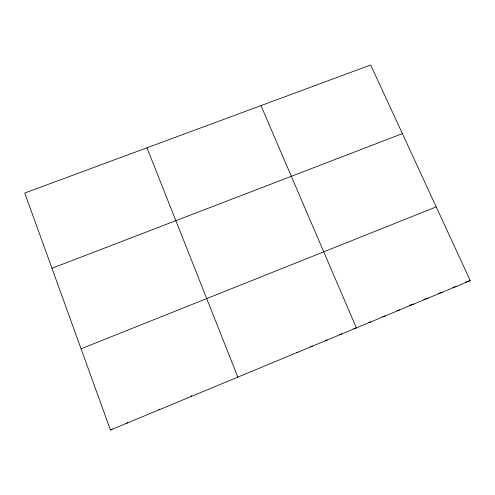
<?xml version="1.0" encoding="UTF-8"?>
<svg xmlns="http://www.w3.org/2000/svg" width="495" height="495" viewBox="0 0 495 495"><rect width="100%" height="100%" fill="white"/><g stroke="black" fill="none" stroke-linecap="round" stroke-linejoin="round"><path stroke-width="0.74" d="M190.705 396.687L191.59 395.511M158.858 409.91L159.805 409.105M126.664 423.275L127.84 422.458M110.434 430.013L470.25 280.634L370.693 64.987L24.75 193.038L110.434 430.013L112.167 428.88M81.069 348.802L436.206 206.898M51.956 268.29L402.379 133.625M465.418 282.15L470.25 280.634M452.671 287.546L456.266 286.438M438.149 293.498L442.214 292.273M423.85 299.382L428.095 298.139M409.439 305.297L413.9 304.029M396.866 310.712L399.632 309.95M382.381 316.664L385.296 315.903M368.88 322.381L370.885 321.886M353.579 328.55L356.4 327.9L260.989 105.596M339.31 334.465L341.847 333.939M325.203 340.374L327.214 340.015M310.328 346.432L312.506 346.123M296.499 352.372L297.73 352.254M146.978 147.795L237.841 377.122"/></g></svg>
